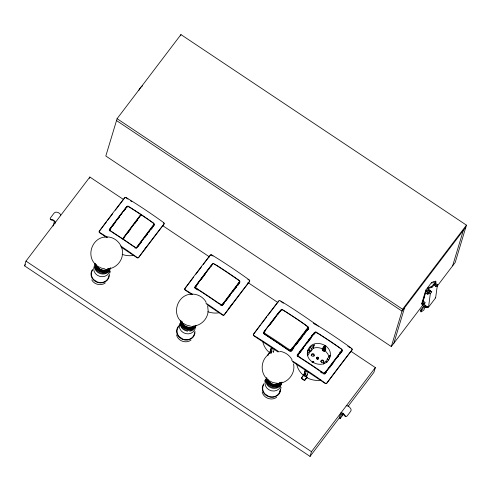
<?xml version="1.0" encoding="UTF-8"?>
<svg xmlns="http://www.w3.org/2000/svg" width="491" height="491" viewBox="0 0 491 491"><rect width="100%" height="100%" fill="white"/><g stroke="black" fill="none" stroke-linecap="round" stroke-linejoin="round"><path stroke-width="0.74" d="M323.741 347.818L323.041 349.211L324.944 350.482L325.128 348.757L325.435 349.451L324.588 351.415L323.95 350.703L324.661 351.175M324.944 350.482C327.466 348.444 321.31 346.695 324.17 348.61L325.208 348.555M420.505 310.459L423.592 306.114M430.294 293.765L425.832 291.347L421.837 304.573L424.856 306.961A2.645 1.074 37.2 0 0 427.36 307.335L427.747 306.801L428.533 307.188L430.306 293.765L431.767 291.838L429.367 289.985A1.363 0.552 37.2 0 1 428.594 288.518L432.368 286.965A6.8 1.583 -46.7 0 0 436.131 282.012L435.591 281.171L432.135 282.411A2.265 0.921 37.2 0 0 431.957 283.313M428.533 307.188L435.634 297.834L437.456 284.541L434.897 282.933M270.044 352.022L269.866 352.98L268.344 351.642A20.211 18.271 16.8 0 1 262.728 341.208M303.929 374.639L303.751 375.597L302.235 374.259A20.211 18.271 16.8 0 1 296.613 363.831M269.817 352.698L271.449 347.211M303.708 375.32L305.341 369.827M109.843 273.045L110.297 271.001M122.455 254.461C121.786 261.666 115.858 267.92 108.652 268.841M208.098 311.625C207.429 318.831 201.5 325.085 194.295 326.006M300.584 351.317L300.695 351.838M323.876 350.942C322.526 351.814 323.25 349.623 322.28 349.592L323.477 347.303L322.213 349.831L323.287 350.875L323.95 350.703M329.449 358.761L329.989 355.386L327.252 358.989L326.257 362.297M324.17 348.61C326.282 344.197 321.673 349.138 323.839 347.677M140.96 214.377L140.567 214.88A240.314 32.756 -56.3 0 0 123.063 238.227L122.664 238.773L110.002 230.5L109.788 229.469L111.893 226.547A239.718 32.676 -56.3 0 1 125.027 209.031L127.151 206.318L128.255 206.165L140.96 214.377L140.721 215.261L122.885 239.043M140.96 215.414L141.199 214.536L153.757 223.184L153.971 224.221L151.909 226.977A239.749 32.682 -56.3 0 0 138.775 244.493L136.608 247.372L135.504 247.525L122.903 238.933L123.302 238.387A240.345 32.762 -56.3 0 1 140.807 215.04L141.199 214.536M339.668 417.418L310.048 456.415L24.55 265.846L25.974 261.12L89.847 177.03L123.622 199.573M53.046 226.063L54.298 221.907A1.344 0.546 37.2 0 0 53.728 220.901A1.344 0.546 37.2 0 0 52.445 220.244L51.359 220.078A1.89 1.025 -36.1 0 1 50.788 219.225M54.814 223.914L55.231 222.527A2.48 1.007 37.2 0 0 54.256 220.747A2.48 1.007 37.2 0 0 51.96 219.483L50.8 219.311A1.89 1.025 -36.1 0 1 50.573 217.746L53.918 213.346A1.89 1.025 -36.1 0 1 56.232 212.161L57.392 212.333A2.48 1.007 37.2 0 1 59.687 213.597A2.48 1.007 37.2 0 1 60.663 215.377M89.442 178.38L89.847 177.03M436.892 286.554L455.182 262.482L466.45 225.154L180.952 34.585L117.085 118.681L105.817 156.009L391.309 346.572L422.548 305.439M180.571 35.843L180.952 34.585M271.578 347.309L269.866 352.98L269.841 352.624M271.02 352.869L272.517 347.91M273.426 351.961L274.279 349.126M279.784 391.873L281.14 387.381M309.042 350.813L310.042 347.505L311.067 346.493L314.289 344.909L313.289 348.217L310.551 351.82L309.545 351.145M309.956 350.611L307.219 354.214L307.759 350.844L308.446 349.604L309.956 350.611L308.956 353.919L307.587 355.723M310.551 351.82L311.552 348.512L314.289 344.909M305.463 369.926L303.751 375.597L303.726 375.247M304.905 375.492L306.402 370.527M308.17 371.748L306.458 377.419L307.305 377.91A20.211 18.271 16.8 0 0 320.924 380.157M306.807 377.401L306.458 377.419L307.237 377.278M317.567 359.074L317.309 357.454L317.579 359.025M324.269 346.591L324.68 345.21L323.673 347.781L323.053 347.861M323.489 347.677L325.134 348.8L325.729 346.664A0.872 0.331 45.3 0 0 325.183 345.756A0.872 0.362 29 0 0 324.299 345.713M329.59 356.712L329.989 355.386M310.048 456.415L311.472 451.689L375.345 367.593L351.126 351.433M346.161 405.94A2.48 1.007 37.2 0 1 347.708 405.848A2.48 1.007 37.2 0 1 349.868 407.555L350.727 408.733A1.89 1.393 -81.6 0 1 350.617 411.39L347.278 415.791A1.89 1.393 -81.6 0 1 345.296 415.883L344.437 414.705A2.48 1.007 37.2 0 0 342.276 412.999A2.48 1.007 37.2 0 0 340.729 413.097L339.263 417.945L340.202 418.565L341.662 413.717A1.344 0.546 37.2 0 1 342.552 413.686A1.344 0.546 37.2 0 1 343.731 414.674L344.535 415.773A1.89 1.393 -81.6 0 0 345.867 416.19M375.345 367.593L373.915 372.319L347.996 406.444M391.309 346.572L402.577 309.244L466.45 225.154M393.862 343.209L404.566 307.771M431.706 282.343L425.857 290.046L421.751 303.647L422.647 302.462M423.389 300.437L422.444 304.217M423.813 299.044L424.862 295.557M425.286 294.17L426.335 290.684L427.047 290.795M429.637 291.666L430.067 290.23M452.622 265.846L463.326 230.408M423.402 306.961C422.763 309.367 422.788 309.281 420.603 310.472M424.832 307.415L423.807 310.097L421.407 311.736M313.663 362.444L313.706 362.02L313.117 362.677C311.343 362.886 313.767 360.504 312.914 361.707M313.78 362.284L313.853 361.757L313.117 362.677M423.003 303.739L423.432 304.512L424.377 304.039L423.972 303.321L424.396 303.972L423.322 304.488L422.935 303.947L423.5 303.34L423.058 303.634M435.591 281.171L435.486 281.411A6.8 1.583 -46.7 0 1 431.73 286.357L427.956 287.91A2.265 0.921 37.2 0 0 429.257 290.359L431.755 291.838M323.827 347.794L323.041 349.211M263.538 332.524L265.643 329.639A248.691 33.897 -56.3 0 1 278.882 312.208L281.533 309.33A1.154 0.994 12.9 0 1 282.393 309.52L296.926 319.009A214.021 86.686 37.2 0 1 306.034 325.324L308.06 326.773A1.154 1.013 28.6 0 1 308.557 327.761M264.52 381.243L265.539 379.408M308.501 328.025L306.439 330.75A248.421 33.861 -56.3 0 0 293.213 348.162L290.789 351.157A1.154 1.08 25.3 0 1 289.647 351.016L287.622 349.567A214.045 86.698 37.2 0 0 278.514 343.252L263.986 333.757A1.154 1.062 4.9 0 1 263.495 333.076L263.477 332.83M341.896 350.371L339.858 353.066A239.749 32.682 -56.3 0 0 326.828 370.22L324.152 373.258L320.494 371.073A238.865 96.745 37.2 0 0 301.161 358.166L297.81 355.68L299.946 352.274A239.718 32.676 -56.3 0 1 312.976 335.12L315.596 332.266L319.31 334.267A238.865 96.745 37.2 0 1 338.643 347.174L341.46 349.15L341.957 350.114M342.282 350.574L340.226 353.299A248.421 33.861 -56.3 0 0 327 370.711L324.569 373.706A1.154 1.08 25.3 0 1 323.434 373.565L321.409 372.117A214.045 86.698 37.2 0 0 312.301 365.801L297.767 356.306A1.154 1.062 4.9 0 1 297.276 355.625L299.424 352.188A248.691 33.897 -56.3 0 1 312.669 334.758L315.314 331.879A1.154 0.994 12.9 0 1 316.179 332.069L330.707 341.564A214.021 86.686 37.2 0 1 339.815 347.88L341.84 349.328A1.154 1.013 28.6 0 1 342.344 350.31M312.798 361.861L312.988 361.536L312.423 362.217M323.618 347.493L324.238 346.64M428.796 289.506L428.177 290.764L428.858 290.003M269.94 352.176L271.388 351.538A2.019 1.829 16.8 0 0 270.424 351.869A3.106 1.676 34.1 0 1 270.848 351.703M303.825 374.793L305.273 374.16M109.739 229.923L111.083 228.125M112.427 226.333L115.115 222.748M117.355 219.759L119.595 216.77M123.634 211.388L125.874 208.399M123.579 238.595L124.493 237.374M128.157 232.495L129.986 230.052M135.013 223.344L135.927 222.128M136.842 220.907L137.756 219.686M198.094 283.565L195.338 287.235A1.129 1.037 15.3 0 0 195.166 288.014M201.316 279.281L205.453 273.769M209.135 268.872L210.056 267.644M210.97 266.423L211.891 265.195M24.55 265.846L25.477 264.631M106.657 221.631L99.317 231.298A1.154 1.043 16.8 0 0 99.63 232.771L106.608 237.429M107.572 220.428L112.617 213.781M115.373 210.16L124.542 198.082A1.154 1.043 16.8 0 1 124.99 197.744M109.254 230.009L117.877 218.661M118.785 217.464L122.419 212.683M123.327 211.486L126.046 207.902M138.051 246.531L141.678 241.75M144.857 237.564L147.576 233.98M148.485 232.783L149.393 231.592M150.755 229.8L153.929 225.615A1.154 1.043 16.8 0 0 153.615 224.142M193.626 277.163L184.911 288.64A1.154 1.043 16.8 0 0 185.224 290.113L191.57 294.348M195.921 274.144L201.427 266.895M203.262 264.483L209.682 256.026M209.829 267.638L194.853 287.352A1.154 1.043 16.8 0 0 194.663 287.861M210.737 266.441L211.646 265.244M222.282 305.66L224.553 302.677M225.461 301.48L230.451 294.907M232.722 291.918L236.803 286.541M238.62 284.154L239.528 282.957A1.154 1.043 16.8 0 0 239.442 281.674M260.353 325.312L253.503 334.334A1.154 1.043 16.8 0 0 253.816 335.807L278.023 351.967M261.267 324.109L266.742 316.898M267.656 315.695L278.618 301.265A1.154 1.043 16.8 0 1 279.066 300.928M263.906 332.438L265.293 330.609M269.461 325.122L273.162 320.242M274.088 319.027L280.109 311.098M269.688 352.722L267.748 355.281A0.694 0.626 16.8 0 0 267.644 355.748M291.04 351.47L292.427 349.641M297.061 343.54L301.228 338.053M302.149 336.838L303.076 335.617A248.065 33.811 -56.3 0 0 300.492 339.066M306.783 330.738L308.17 328.909M307.378 330.425L308.293 329.228M299.387 352.274L301.67 349.267M308.52 340.251L310.803 337.243M313.546 333.635L314.455 332.438M300.498 352.047L303.696 347.837M307.348 343.025L311.46 337.612M313.743 334.604L314.657 333.401A1.129 1.025 16.8 0 1 315.099 333.076M303.573 375.345L301.634 377.904A0.694 0.626 16.8 0 0 301.818 378.788L304.009 380.249A0.694 0.626 16.8 0 0 304.96 380.126L306.906 377.567M325.435 349.451L325.858 348.892L324.588 351.415M307.016 377.211L305.071 379.77A0.694 0.626 16.8 0 1 304.119 379.893L301.928 378.432A0.694 0.626 16.8 0 1 301.738 377.548L304.07 374.48A2.019 1.829 16.8 0 1 305.875 373.755M323.379 364.095L325.656 361.094L327.166 362.1M324.821 374.019L325.748 372.798M329.455 367.919L333.156 363.045M337.323 357.558L338.716 355.73M339.637 354.508L341.957 351.464M465.879 227.045L402.012 311.134L116.514 120.571M435.345 286.136L435.934 286.339L437.407 284.412M340.202 418.565L343.565 414.14M263.931 332.542L265.33 330.719M269.516 325.263L273.241 320.414M274.174 319.205L275.107 317.99M277.9 314.357L280.232 311.325M268.289 354.655C261.052 360.087 260.07 371.57 266.239 378.174M324.907 347.088L323.98 348.684L325.11 348.733M105.35 282.933C101.048 286.179 94.223 284.639 91.731 279.852M190.993 340.091C186.015 343.939 177.822 341 176.533 334.819M276.648 397.268C271.676 401.11 263.483 398.176 262.194 391.99M142.648 85.808L142.384 85.943A6.8 3.29 -66.9 0 0 138.861 90.35M432.933 281.994L433.651 282.098M420.505 310.177L421.474 310.6A0.749 0.657 71.6 0 0 420.394 310.748A0.749 0.657 71.6 0 0 420.953 311.834A0.749 0.657 71.6 0 0 421.646 310.956M104.657 237.061C92.265 238.264 86.299 254.976 94.941 263.839M190.293 294.219C177.908 295.429 171.936 312.141 180.584 320.997M313.289 348.217C316.351 347.192 319.868 347.475 322.697 349.046M104.878 268.872L101.201 268.037L97.948 266.386M269.246 380.728L272.499 382.372L276.175 383.207M104.939 237.036C114.464 235.631 123.278 244.408 122.523 253.841M190.576 294.201C196.805 293.471 203.188 296.724 206.171 302.26M276.052 383.213C286.548 384.735 295.932 374.068 293.514 363.862M190.391 326.036L186.838 325.195L183.591 323.551M279.876 351.353C285.062 351.986 289.641 355.257 292.084 359.842M427.465 293.366L426.538 293.225L427.225 294.17L428.152 294.305L427.188 293.01M427.729 293.508L428.336 293.771M213.886 263.79L213.321 263.593A1.154 0.988 12 0 0 212.296 263.986L210.946 265.723A214.021 29.172 -56.3 0 0 204.851 273.622L195.087 286.591A1.154 1.056 4.3 0 0 194.909 287.382L198.321 289.917A248.691 100.729 37.2 0 1 218.047 303.088L221.779 305.316A1.154 1.074 24.7 0 0 222.515 304.899L232.286 291.93A214.045 29.178 -56.3 0 1 238.374 284.031L239.725 282.3A1.154 1.013 28 0 0 239.798 281.269L239.412 280.827M435.229 297.595L435.634 297.834M131.226 208.307L127.728 206.251A1.154 0.988 12 0 0 126.703 206.65L125.346 208.38A214.021 29.172 -56.3 0 0 119.258 216.279L109.487 229.248A1.154 1.056 4.3 0 0 109.309 230.04L112.721 232.574A248.691 100.729 37.2 0 1 132.453 245.745L136.185 247.973A1.154 1.074 24.7 0 0 136.915 247.556L146.686 234.588A214.045 29.178 -56.3 0 1 152.781 226.689L154.131 224.958A1.154 1.013 28 0 0 154.205 223.927L150.927 221.459A248.421 100.618 37.2 0 0 148.755 219.956M214.475 264.158L216.236 265.275M433.547 284.485L435.947 286.339M427.416 289.843L429.594 291.298A1.51 0.614 37.2 0 1 430.19 291.795M425.857 290.046L430.006 292.949M117.085 118.681L402.577 309.244M128.041 199.143L126.138 197.873A1.154 1.043 16.8 0 0 125.868 197.738M130.575 200.837L131.846 201.684M211.731 255.216L213.002 256.063M247.887 279.348L249.152 280.195A1.154 1.043 16.8 0 1 249.545 280.625M280.846 301.48L283.393 303.186M313.976 323.6L315.885 324.87M347.757 346.149L350.31 347.849M162.496 225.522L209.651 257.002M247.887 282.521L277.838 302.517M324.158 346.763L324.852 347.229M324.042 346.91L324.729 347.37M323.759 347.29L324.453 347.751M324.275 347.966L325.257 348.641M324.183 348.113L325.251 348.745M323.391 347.837L325.134 348.905M323.323 347.953L324.121 348.487M323.182 348.187L324.054 348.763M323.796 349.475L325.06 350.322M310.042 347.505L311.552 348.512M327.252 358.989L328.761 360.001M312.822 361.689L313.516 362.149M312.706 361.836L313.393 362.29M312.687 361.861L313.375 362.315M312.571 362.014L313.252 362.475M195.639 288.696L197.517 289.954M320.58 372.129L321.832 372.964M121.197 247.169L137.05 257.75A1.154 1.043 16.8 0 0 138.64 257.548L163.871 224.332A1.154 1.043 16.8 0 0 163.558 222.853M292.697 361.763L325.189 383.446A1.154 1.043 16.8 0 0 326.779 383.244L351.894 350.175A1.154 1.043 16.8 0 0 351.581 348.702M206.791 304.512L222.65 315.093A1.154 1.043 16.8 0 0 224.24 314.891L249.465 281.674A1.154 1.043 16.8 0 0 249.661 281.165M25.974 261.12L311.472 451.689M238.835 280.422L236.527 278.802A248.421 100.618 37.2 0 0 227.259 272.48M435.615 284.406L436.106 284.921M325.079 350.635L327.896 354.005L328.847 356.656M431.417 286.67L432.055 287.278M264.115 332.769L267.374 334.991A238.865 103.853 37.5 0 1 286.707 347.892L290.359 350.095L293.023 347.106A239.718 32.676 -56.3 0 1 305.948 330.277L308.004 327.129L304.715 324.453A238.865 103.853 37.5 0 0 285.381 311.552L281.662 309.545L279.066 312.337A239.749 32.682 -56.3 0 0 266.14 329.16L264.189 331.75L264.115 332.769A21.371 19.321 16.8 0 0 264.446 334.156M207.681 306.145L208.166 311.006M317.536 357.43L317.794 359.05M279.281 383.176A7.021 6.346 16.8 0 1 268.006 379.555M280.336 382.581A7.297 6.598 16.8 0 1 272.965 384.49A7.297 6.598 16.8 0 1 267.595 379.04M280.3 382.698A7.297 6.598 16.8 0 1 272.928 384.606A7.297 6.598 16.8 0 1 267.558 379.156M280.238 389.829A8.863 8.016 16.8 0 1 268.62 396.329L264.839 393.807A8.863 8.016 16.8 0 1 263.759 384.539M281.687 382.968A8.108 7.334 16.8 0 1 271.805 387.16A8.108 7.334 16.8 0 1 266.263 378.015M281.061 384.557A8.108 7.334 16.8 0 1 271.443 390.811A8.108 7.334 16.8 0 1 265.416 380.869M281.975 382.029A8.108 7.334 16.8 0 1 272.775 386.411A8.108 7.334 16.8 0 1 266.331 378.334M280.858 383.453A7.844 7.095 16.8 0 1 271.873 385.773A7.844 7.095 16.8 0 1 266.625 378.254M281.024 382.888A7.844 7.095 16.8 0 1 272.045 385.208A7.844 7.095 16.8 0 1 266.791 377.696M281.441 383.784A8.108 7.334 16.8 0 1 274.34 388.406A8.108 7.334 16.8 0 1 266.601 383.888M266.325 383.281A8.108 7.334 16.8 0 1 265.932 382.023M265.827 381.384A8.108 7.334 16.8 0 1 265.797 380.095M279.913 382.808A6.929 6.266 16.8 0 1 273.205 384.692A6.929 6.266 16.8 0 1 267.957 379.991M280.643 389.879A9.274 8.384 16.8 0 1 268.485 396.679A9.274 8.384 16.8 0 1 263.82 383.735M107.983 268.835A7.021 6.346 16.8 0 1 96.709 265.214M109.039 268.246A7.297 6.598 16.8 0 1 101.668 270.148A7.297 6.598 16.8 0 1 96.297 264.704M109.002 268.362A7.297 6.598 16.8 0 1 101.631 270.265A7.297 6.598 16.8 0 1 96.261 264.821M108.941 275.494A8.863 8.016 16.8 0 1 97.322 281.994L93.542 279.471A8.863 8.016 16.8 0 1 92.461 270.203M110.389 268.626A8.108 7.334 16.8 0 1 100.508 272.818A8.108 7.334 16.8 0 1 94.966 263.673M109.683 270.854A8.108 7.334 16.8 0 1 99.802 276.384A8.108 7.334 16.8 0 1 94.119 266.527M110.678 267.687A8.108 7.334 16.8 0 1 101.477 272.069A8.108 7.334 16.8 0 1 95.033 263.998M109.561 269.111A7.844 7.095 16.8 0 1 100.575 271.431A7.844 7.095 16.8 0 1 95.328 263.919M109.726 268.552A7.844 7.095 16.8 0 1 101.066 270.983A7.844 7.095 16.8 0 1 95.481 263.974M109.211 271.124A8.108 7.334 16.8 0 1 100.943 273.825A8.108 7.334 16.8 0 1 94.634 267.687M108.615 268.473A6.929 6.266 16.8 0 1 101.907 270.357A6.929 6.266 16.8 0 1 96.659 265.649M109.315 274.064A9.274 8.384 16.8 0 1 97.961 282.589A9.274 8.384 16.8 0 1 92.523 269.399M193.62 325.999A7.021 6.346 16.8 0 1 182.204 321.832M193.804 326.196A7.297 6.598 16.8 0 1 181.934 321.863M193.767 326.312A7.297 6.598 16.8 0 1 181.897 321.979M194.577 332.659A8.863 8.016 16.8 0 1 182.959 339.158L179.178 336.63A8.863 8.016 16.8 0 1 178.503 326.785M196.032 325.791A8.108 7.334 16.8 0 1 185.813 329.872A8.108 7.334 16.8 0 1 180.798 320.23M195.4 327.387A8.108 7.334 16.8 0 1 185.782 333.635A8.108 7.334 16.8 0 1 179.755 323.692M196.062 325.435A8.108 7.334 16.8 0 1 186.77 329.142A8.108 7.334 16.8 0 1 180.67 321.157M195.854 325.22A7.844 7.095 16.8 0 1 186.868 328.804A7.844 7.095 16.8 0 1 180.964 321.083M195.369 325.711A7.844 7.095 16.8 0 1 186.709 328.141A7.844 7.095 16.8 0 1 181.118 321.139M193.46 329.664A8.108 7.334 16.8 0 1 189.722 331.155M187.623 331.173A8.108 7.334 16.8 0 1 180.123 323.557M193.423 326.386A6.929 6.266 16.8 0 1 182.155 322.268M194.952 331.229A9.274 8.384 16.8 0 1 182.83 339.502A9.274 8.384 16.8 0 1 179.172 325.465M297.681 356.681A1.129 1.025 16.8 0 1 297.626 355.889M341.454 350.089A1.129 1.025 16.8 0 1 341.546 351.347L324.643 373.596A1.129 1.025 16.8 0 1 324.207 373.927M323.348 373.933A1.129 1.025 16.8 0 1 323.084 373.798M320.795 361.499A1.442 1.307 16.8 0 1 322.612 360.775A1.442 1.307 16.8 0 1 323.508 362.487M311.226 355.822A1.442 1.307 16.8 0 1 312.73 354.336A1.442 1.307 16.8 0 1 313.988 356.135M317.499 359.167A1.037 0.939 16.8 0 1 316.664 357.724A1.037 0.939 16.8 0 1 318.401 357.712A1.037 0.939 16.8 0 1 317.769 359.167M312.067 362.34A0.872 0.331 45.3 0 1 312.411 362.573M325.686 345.468A0.865 0.35 37.2 0 1 325.846 345.621M313.51 323.139A1.148 0.976 10.1 0 1 314.074 323.323L316.198 324.625A213.751 86.576 37.2 0 1 328.51 332.462L334.426 336.396A213.745 86.576 37.2 0 1 349.604 346.922L351.666 348.42A1.148 1.007 30.9 0 1 351.979 349.899L350.451 351.851A248.065 33.811 -56.3 0 0 328.454 380.807L326.865 382.968A1.148 1.086 27.7 0 1 325.275 383.17L320.193 379.518A213.769 86.588 37.2 0 0 308.035 371.147L302.118 367.213A213.775 86.588 37.2 0 0 291.66 360.523M291.636 350.838A248.065 33.811 -56.3 0 1 293.415 348.45M296.079 344.903A248.065 33.811 -56.3 0 1 297.853 342.552M304.445 333.898A248.065 33.811 -56.3 0 1 306.188 331.628M307.495 329.94A248.065 33.811 -56.3 0 1 308.796 328.264M315.388 332.628A1.154 1.043 16.8 0 0 314.357 333.039L297.227 355.594A1.154 1.043 16.8 0 0 297.092 355.834M341.644 349.985A1.154 1.043 16.8 0 1 342.086 351.225M307.654 327.65A1.129 1.007 18.1 0 1 307.581 328.663L290.813 350.488A1.129 1.007 18.1 0 1 289.26 350.672L264.244 333.972A1.129 1.007 18.1 0 1 263.802 332.769M280.889 310.527A1.129 1.007 18.1 0 1 281.128 310.398M299.129 352.262A248.065 33.811 -56.3 0 1 300.013 351.077M311.466 336.004A248.065 33.811 -56.3 0 1 312.331 334.874M279.134 351.894A213.769 86.588 37.2 0 0 274.254 348.598L268.332 344.664A213.775 86.588 37.2 0 0 256.02 336.826L253.896 335.525A1.148 1.056 -0.6 0 1 253.583 334.052L255.173 331.898A248.065 33.811 -56.3 0 1 277.17 302.935L278.704 300.983A1.148 0.976 10.1 0 1 280.293 300.774L282.417 302.075A213.751 86.576 37.2 0 1 294.729 309.913L300.645 313.847A213.745 86.576 37.2 0 1 315.817 324.373L317.886 325.864A1.148 1.007 30.9 0 1 318.266 326.312M280.576 310.49A1.154 1.043 16.8 0 1 281.018 310.152M307.857 327.436A1.154 1.043 16.8 0 1 308.305 328.669M271.05 353.219A0.865 0.786 16.8 0 1 271.756 352.182M271.983 351.139A2.019 1.829 16.8 0 0 270.185 351.857L267.853 354.932A0.694 0.626 16.8 0 0 267.853 355.625M272.965 351.501A2.019 1.829 16.8 0 1 273.653 352.25M270.891 353.367A0.865 0.786 16.8 0 1 270.891 353.164M292.765 349.187A21.371 19.321 16.8 0 1 290.654 349.709M294.011 347.02A19.634 17.75 16.8 0 1 292.145 347.683M304.635 332.567A19.634 17.75 16.8 0 1 304.42 334.42M305.163 331.578A20.211 18.271 16.8 0 1 305.138 332.861M292.691 349.426A21.371 19.321 16.8 0 1 290.58 349.948M306.157 329.578A21.371 19.321 16.8 0 1 306.286 330.94M301.529 336.329A19.634 17.75 16.8 0 1 301.787 337.562M300.645 352.145A0.865 0.786 16.8 0 1 300.308 351.218M304.733 374.32A3.106 1.676 34.1 0 0 304.31 374.437A2.019 1.829 16.8 0 1 305.242 374.117M306.537 375.339A0.865 0.786 16.8 0 1 306.12 376.315A0.865 0.786 16.8 0 1 305.003 375.965A0.865 0.786 16.8 0 1 305.224 374.928M305.42 374.836A0.865 0.786 16.8 0 1 305.641 374.799M306.857 374.117A2.019 1.829 16.8 0 1 307.538 374.872M306.139 376.603A0.865 0.786 16.8 0 1 305.095 376.529M304.936 376.376A0.865 0.786 16.8 0 1 304.776 375.989M326.65 371.81A21.371 19.321 16.8 0 1 325.251 372.178M298.123 355.196A21.371 19.321 16.8 0 1 297.939 353.833M340.116 351.961A21.371 19.321 16.8 0 1 340.245 353.324M299.608 353.158A19.634 17.75 16.8 0 1 299.584 351.912M338.526 355.189A19.634 17.75 16.8 0 1 338.403 356.423M326.576 372.043A21.371 19.321 16.8 0 1 324.465 372.565M340.048 352.2A21.371 19.321 16.8 0 1 340.171 353.557M299.393 352.421A19.634 17.75 16.8 0 1 300.099 351.384M305.746 378.377A0.865 0.786 16.8 0 1 305.574 378.506M195.418 288.512A1.129 1.037 15.3 0 1 195.258 288.272M239.32 281.49A1.129 1.037 15.3 0 1 239.24 282.528L222.22 305.181A1.129 1.037 15.3 0 1 220.655 305.396M192.625 294.397A248.065 100.477 37.2 0 0 187.666 291.286L185.31 289.837A1.148 1.062 -0.4 0 1 184.997 288.358L186.433 286.406A213.751 29.135 -56.3 0 1 194.724 275.298L198.702 270.056A213.745 29.135 -56.3 0 1 208.853 256.891L210.228 255.142A1.148 0.97 11.1 0 1 211.817 254.939L214.174 256.388A248.065 100.477 37.2 0 1 246.948 278.262L249.238 279.919A1.148 1 30.1 0 1 249.551 281.392L246.169 285.719A213.769 29.141 -56.3 0 0 238.025 296.306L234.054 301.548A213.775 29.141 -56.3 0 0 225.762 312.657L224.326 314.608A1.148 1.086 26.3 0 1 222.73 314.817L220.441 313.16A248.065 100.477 37.2 0 0 205.797 302.996M210.142 255.424A1.154 1.043 16.8 0 1 210.338 255.228M210.59 255.087A1.154 1.043 16.8 0 1 211.461 255.081M216.819 265.649A248.421 100.618 37.2 0 1 226.713 272.112M237.896 283.945A21.371 19.321 16.8 0 1 238.074 285.302M236.404 285.977A19.634 17.75 16.8 0 1 236.429 287.229M232.175 303.935A20.211 18.271 16.8 0 1 228.481 308.403M219.483 312.699A20.211 18.271 16.8 0 1 207.761 311.711M195.13 288.26A20.211 18.271 16.8 0 1 195.59 287.069M152.296 226.603A21.371 19.321 16.8 0 1 152.48 227.965M146.576 246.592A20.211 18.271 16.8 0 1 144.722 249.219M133.89 255.357A20.211 18.271 16.8 0 1 122.167 254.369M109.659 230.96A1.129 1.037 15 0 1 109.603 230.162M127.488 206.791A1.129 1.037 15 0 0 126.966 207.012A1.154 1.043 16.8 0 1 127.531 206.895M153.732 224.111A1.129 1.037 15 0 1 153.652 225.148L136.621 247.863A1.129 1.037 15 0 1 136.179 248.201M135.32 248.219A1.129 1.037 15 0 1 135.056 248.084M107.578 237.405A248.065 100.477 37.2 0 0 102.067 233.943L99.716 232.495A1.148 1.062 -0.4 0 1 99.403 231.016L100.839 229.064A213.751 29.135 -56.3 0 1 109.131 217.955L113.102 212.72A213.745 29.135 -56.3 0 1 123.253 199.549L124.628 197.799A1.148 0.97 11.1 0 1 126.218 197.597L128.574 199.045A248.065 100.477 37.2 0 1 161.349 220.919L163.644 222.576A1.148 1 30.1 0 1 163.957 224.049L160.569 228.376A213.769 29.141 -56.3 0 0 152.431 238.964L148.454 244.205A213.775 29.141 -56.3 0 0 140.162 255.314L138.726 257.266A1.148 1.086 26.3 0 1 137.136 257.474L134.841 255.823A248.065 100.477 37.2 0 0 120.743 246.022M131.772 208.663A248.421 100.618 37.2 0 1 137.271 212.229M137.824 212.585A248.421 100.618 37.2 0 1 147.668 219.207M343.528 413.637A2.345 0.319 -56.3 0 1 342.159 415.098A2.345 0.319 -56.3 0 1 343.074 413.177M423.862 302.45A0.982 0.399 37.2 0 1 423.831 301.695A0.982 0.399 37.2 0 1 425.071 302.524A0.982 0.399 37.2 0 1 424.672 302.99M424.721 304.929A1.51 0.614 37.2 0 1 426.286 306.163A1.51 0.614 37.2 0 1 425.93 306.906M427.864 306.672A2.645 1.074 37.2 0 1 427.409 307.022M424.476 305.261A1.51 0.614 37.2 0 1 426.194 306.955A1.51 0.614 37.2 0 1 424.433 306.593M434.817 284.418A1.51 0.614 37.2 0 1 435.413 284.921M428.275 293.563A0.982 0.399 37.2 0 1 427.465 293.023M427.992 306.513A2.645 1.074 37.2 0 1 427.532 306.857M239.62 281.331L237.503 284.338A239.749 32.682 -56.3 0 0 224.381 301.805L221.693 304.899L218.029 302.72A238.865 89.534 36.9 0 0 198.695 289.819L195.357 287.321L197.499 283.859A239.718 32.676 -56.3 0 1 210.621 266.398L213.26 263.477L216.973 265.484A238.865 89.534 36.9 0 1 236.306 278.391L239.129 280.361L239.62 281.331M308.035 349.923C303.309 362.659 324.938 370.588 329.731 357.822C334.463 345.087 312.828 337.157 308.035 349.923M323.925 347.069L324.606 347.524L323.925 347.069M321.286 362.094A1.442 1.307 16.8 0 0 323.716 361.781A1.442 1.307 16.8 0 0 322.084 359.983A1.442 1.307 16.8 0 0 321.286 362.094M311.767 355.742A1.442 1.307 16.8 0 0 314.203 355.429A1.442 1.307 16.8 0 0 312.571 353.63A1.442 1.307 16.8 0 0 311.767 355.742M316.83 358.694A1.037 0.939 16.8 0 0 318.579 358.467A1.037 0.939 16.8 0 0 317.407 357.172A1.037 0.939 16.8 0 0 316.83 358.694"/></g></svg>
